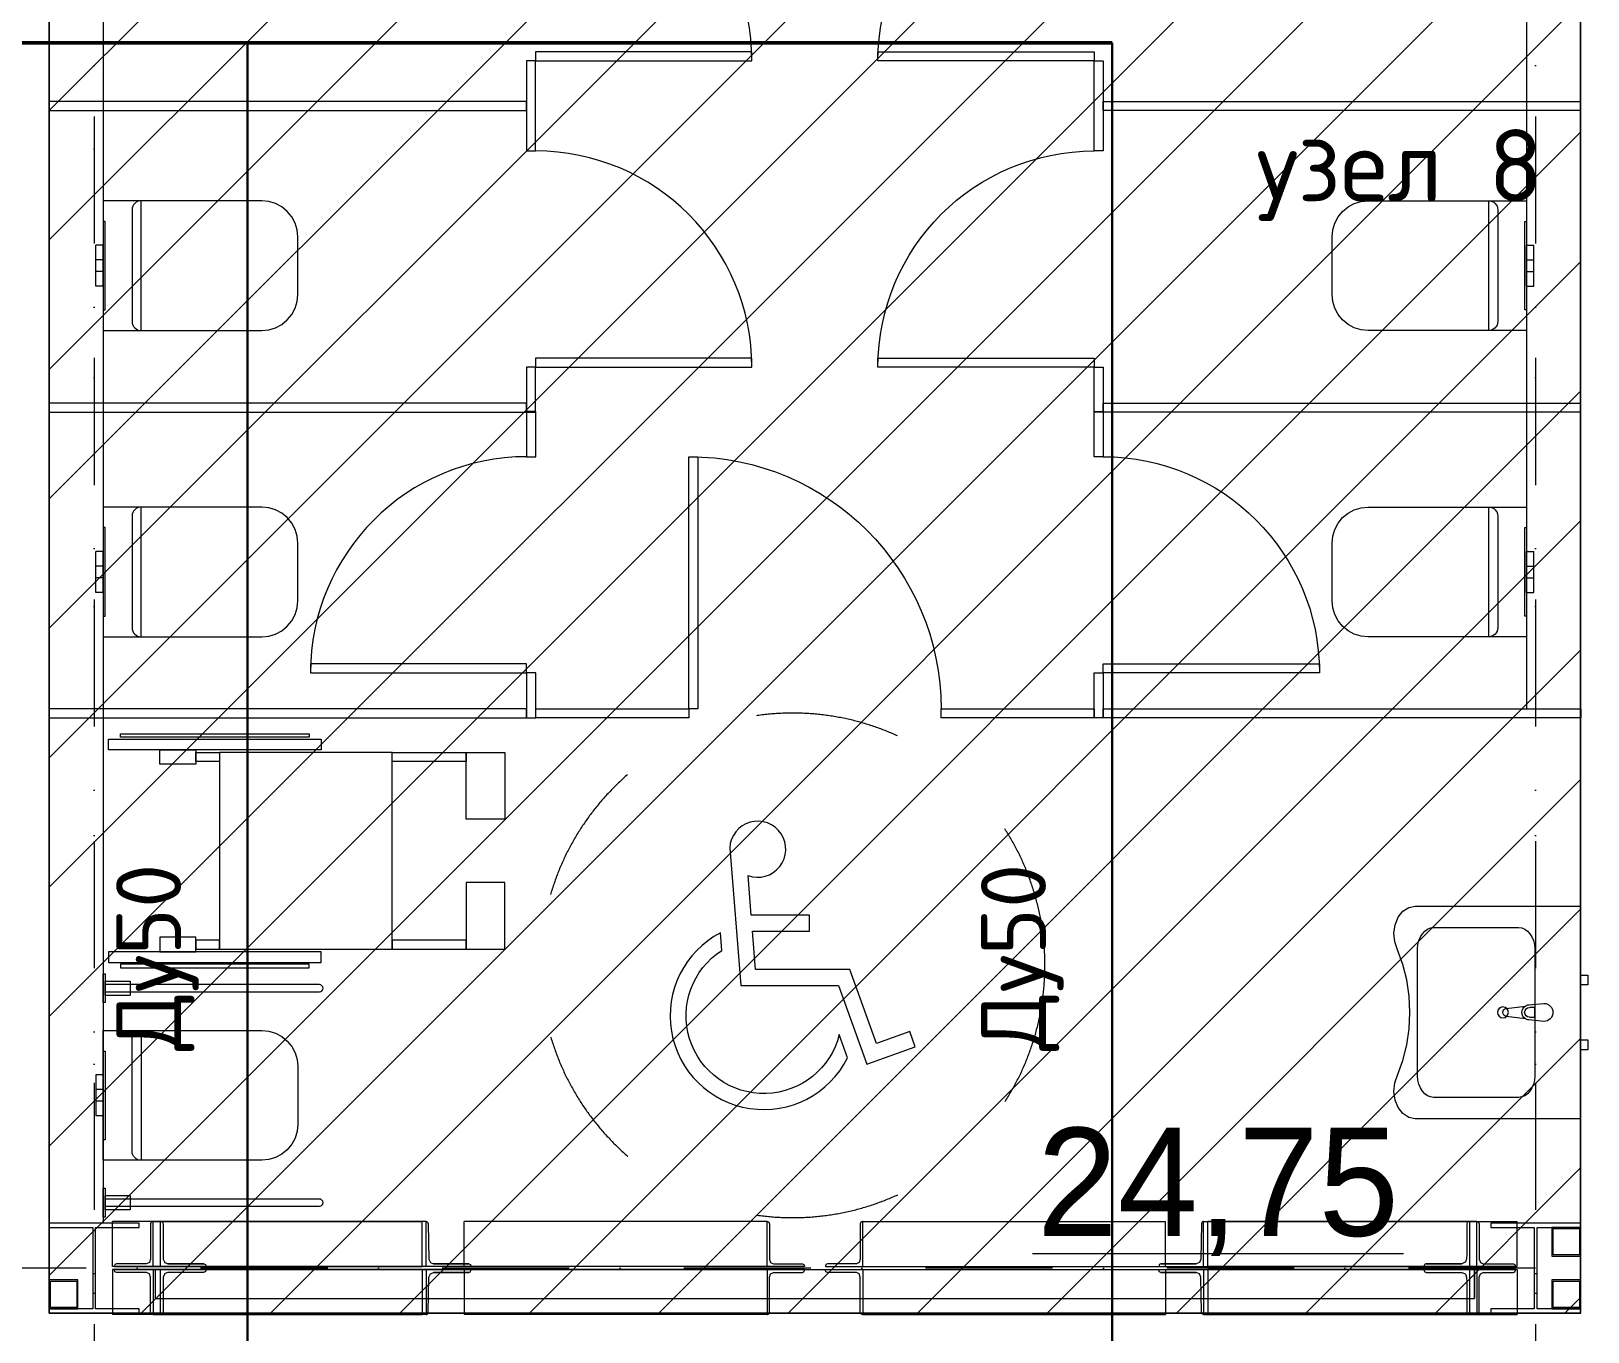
# Model space of a CAD drawing. Header units: millimetres. Extents: x 0 to 2118900, y -20000 to 84100.
# Drawn here: x 501825 to 506145, y 35823 to 39433 of the extents above; entities that cross this region are included whole.
import ezdxf
from ezdxf.enums import TextEntityAlignment as Align

# ---------------------------------------------------------------- set-up
doc = ezdxf.new("R2010")
doc.units = ezdxf.units.MM
for name, pattern in [('Dot & Dashed', [670.277762, 352.777767, -176.388884, 0, -141.111112]), ('strich_line', [800, 400, -400]), ('Крупный пунктир', [634.99999, 0, -634.99999])]:
    doc.linetypes.add(name, pattern=pattern)
for name, color, linetype, lineweight in [('АР_подоснова', 8, 'Continuous', 13), ('ПТ_В21', 1, 'Continuous', 50), ('ПТ_В21_расп', 1, 'Continuous', 30), ('ПТ_текст', 7, 'Continuous', 18), ('ПТ_штриховка', 8, 'Continuous', 9)]:
    doc.layers.add(name, color=color, linetype=linetype, lineweight=lineweight)
doc.styles.add('АР_текст_1', font='arial.ttf')
doc.styles.add('ПТ', font='isocpeur.ttf')

# ---------------------------------------------------------------- blocks, each defined once
blk = doc.blocks.new('Колонна SHS ГК 270')
at = {"color": 0, "linetype": 'Continuous', "lineweight": -2}
for p, q in [((40, 40), (-40, 40)), ((-40, 40), (-40, -40)), ((-36.4, -36.4), (-36.4, 36.4)), ((-36.4, 36.4), (36.4, 36.4)), ((36.4, 36.4), (36.4, -36.4)), ((40, -40), (40, 40)), ((-40, -40), (40, -40)), ((36.4, -36.4), (-36.4, -36.4))]:
    blk.add_line(p, q, dxfattribs=at)
blk = doc.blocks.new('СУ Ж_100_30', base_point=(94607.4, 17471.7))
at = {"color": 0, "linetype": 'Continuous', "lineweight": -2}
blk.add_line((96604.2, 12040), (97633.7, 12040), dxfattribs=at)
for start, end in [(0, 180), (180, 0)]:
    blk.add_arc((95826.6, 16729.7), 505.7, start, end, dxfattribs=at)
at = {"color": 0, "lineweight": -2, "style": 'АР_текст_1'}
for tag, p in [('ROOM_NUMBER', (95826.6, 16727.2)), ('ROOM_AREA', (97118.9, 12239.4))]:
    blk.add_attdef(tag, text='', height=300, dxfattribs=at).set_placement(p, align=Align.MIDDLE_CENTER)
blk = doc.blocks.new('Перекрытие_711', base_point=(98125, 16075))
at = {"color": 0, "linetype": 'Continuous', "lineweight": -2, "flags": 128}
blk.add_lwpolyline([(98125, 16075), (97975, 16075), (97975, 13551.6), (98125, 13551.6)], close=True, dxfattribs=at)
blk = doc.blocks.new('Перекрытие_720', base_point=(94025, 16075))
at = {"color": 0, "linetype": 'Continuous', "lineweight": -2, "flags": 128}
blk.add_lwpolyline([(94025, 16075), (94025, 12125), (93875, 12125), (93875, 16075)], close=True, dxfattribs=at)
blk = doc.blocks.new('Стена_180', base_point=(93825, 28175))
at = {"color": 0, "linetype": 'Continuous', "lineweight": -2, "flags": 128}
blk.add_lwpolyline([(93875, 11875), (93875, 16075)], dxfattribs=at)
blk = doc.blocks.new('Стена_56', base_point=(98125, 11875))
at = {"color": 0, "linetype": 'Continuous', "lineweight": -2, "flags": 128}
blk.add_lwpolyline([(98125, 11875), (93875, 11875)], dxfattribs=at)
blk = doc.blocks.new('Колонна Универсальная 27')
at = {"color": 0, "linetype": 'Continuous', "lineweight": -2}
for p, q in [((125, 125), (-125, 125)), ((-125, 125), (-125, 113)), ((-125, 113), (-4, 113)), ((-4, 113), (-4, -113)), ((4, -113), (4, 113)), ((4, 113), (125, 113)), ((125, 113), (125, 125)), ((-4, -113), (-125, -113)), ((-125, -113), (-125, -125)), ((-125, -125), (125, -125)), ((125, -113), (4, -113)), ((125, -125), (125, -113))]:
    blk.add_line(p, q, dxfattribs=at)
blk = doc.blocks.new('Знак Инвалид 27')
at = {"color": 0, "linetype": 'strich_line', "lineweight": -2, "flags": 128}
blk.add_lwpolyline([(1400, 700, 1), (0, 700, 1)], format="xyb", close=True, dxfattribs=at)
at = {"color": 0, "linetype": 'Continuous', "lineweight": -2, "flags": 128}
for points in [[(525.3, 1025.7), (555.9, 644.4), (827.6, 644.4), (905.7, 426.2), (1040, 474.3), (1025, 516.1), (932.6, 483), (858.9, 688.9), (596.9, 688.9), (588.5, 794.5), (746.3, 794.5), (746.3, 838.9), (584.9, 838.9), (576.1, 949.4, 3.065684)], [(852.4, 443.3), (829.3, 508, -1.473184), (503.5, 741.5), (499.6, 790.5, 1.373115)]]:
    blk.add_lwpolyline(points, format="xyb", close=True, dxfattribs=at)
blk = doc.blocks.new('Умывальник 27')
at = {"color": 0, "linetype": 'Continuous', "lineweight": -2}
for p, q in [((-188.4, -128.5), (-199.4, -131.2)), ((-177, -127.5), (-188.4, -128.5)), ((177, -127.5), (-177, -127.5)), ((-13.6, -141.8), (-13.6, -126.9)), ((-13.6, -126.9), (13.6, -126.9)), ((13.6, -126.9), (13.6, -141.8)), ((188.4, -128.5), (177, -127.5)), ((199.4, -131.2), (188.4, -128.5)), ((-234.7, -163.5), (-236, -172.1)), ((-236, -172.1), (-236, -408)), ((-231.2, -155.2), (-234.7, -163.5)), ((-225.7, -147.6), (-231.2, -155.2)), ((-218.3, -140.8), (-225.7, -147.6)), ((-209.5, -135.3), (-218.3, -140.8)), ((-199.4, -131.2), (-209.5, -135.3)), ((209.5, -135.3), (199.4, -131.2)), ((218.3, -140.8), (209.5, -135.3)), ((225.7, -147.6), (218.3, -140.8)), ((231.2, -155.2), (225.7, -147.6)), ((234.7, -163.5), (231.2, -155.2)), ((236, -172.1), (234.7, -163.5)), ((236, -408), (236, -172.1)), ((-236, -408), (-234.7, -416.6)), ((-234.7, -416.6), (-231.2, -424.9)), ((-231.2, -424.9), (-225.7, -432.6)), ((225.7, -432.6), (231.2, -424.9)), ((231.2, -424.9), (234.7, -416.6)), ((234.7, -416.6), (236, -408)), ((-225.7, -432.6), (-218.3, -439.3)), ((-218.3, -439.3), (-209.5, -444.8)), ((-209.5, -444.8), (-199.4, -449)), ((-199.4, -449), (-188.4, -451.6)), ((-188.4, -451.6), (-177, -452.6)), ((-177, -452.6), (177, -452.6)), ((177, -452.6), (188.4, -451.6)), ((188.4, -451.6), (199.4, -449)), ((199.4, -449), (209.5, -444.8)), ((209.5, -444.8), (218.3, -439.3)), ((218.3, -439.3), (225.7, -432.6))]:
    blk.add_line(p, q, dxfattribs=at)
at = {"color": 0, "linetype": 'Continuous', "lineweight": -2, "flags": 128}
for points in [[(174, -508.7), (195.8, -516.1), (219.6, -518.2), (243.1, -514.8), (264.1, -506.1), (280.7, -493.1), (291.3, -476.9), (295, -459), (295, 0), (-295, 0), (-295, -459), (-291.3, -476.9), (-280.7, -493.1), (-264.1, -506.1), (-243.1, -514.8), (-219.6, -518.2), (-195.8, -516.1), (-174, -508.7), (-133.1, -493.6), (-90, -482.7), (-45.4, -476.1), (0, -473.9), (45.4, -476.1), (90, -482.7), (133.1, -493.6)], [(-103.5, 0), (-76.5, 0), (-76.5, 20), (-103.5, 20)], [(76.5, 0), (103.5, 0), (103.5, 20), (76.5, 20)]]:
    blk.add_lwpolyline(points, close=True, dxfattribs=at)
blk.add_lwpolyline([(-25, -102), (-21, -144, 0.12102), (-17.7, -153.5), (-11.1, -206.4, 0.882566), (11.1, -206.4), (17.7, -153.5, 0.12102), (21, -144), (25, -102, 1)], format="xyb", close=True, dxfattribs=at)
at = {"color": 0, "linetype": 'Continuous', "lineweight": -2}
blk.add_circle((0, -215.6), 15, dxfattribs=at)
for centre, radius, start, end in [((0, -142.1), 21.1, 212.771, 327.229), ((0, -141.8), 13.6, 180, 0)]:
    blk.add_arc(centre, radius, start, end, dxfattribs=at)
blk = doc.blocks.new('Кабинка Сантехническая 27')
at = {"color": 0, "linetype": 'Continuous', "lineweight": -2}
for p, q in [((850, 25), (725, 25)), ((725, 25), (725, 0)), ((725, 0), (850, 0)), ((975, 25), (850, 25)), ((850, 0), (975, 0)), ((975, 0), (975, 25))]:
    blk.add_line(p, q, dxfattribs=at)
at = {"color": 0, "linetype": 'Continuous', "lineweight": -2, "flags": 128}
for points in [[(25, 1350), (0, 1350), (0, 25), (25, 25)], [(862.5, 1350), (837.5, 1350), (837.5, 25), (862.5, 25)], [(125, 0), (125, 25), (0, 25), (0, 0)], [(125, 0), (125, -600), (150, -600), (150, 0)], [(975, 0), (975, -600), (1000, -600), (1000, 0)], [(1700, 0), (1700, 25), (1575, 25), (1575, 0)]]:
    blk.add_lwpolyline(points, close=True, dxfattribs=at)
at = {"color": 0, "linetype": 'Continuous', "lineweight": -2}
for centre in [(125, 0), (975, 0)]:
    blk.add_arc(centre, 600, 270, 0, dxfattribs=at)
blk = doc.blocks.new('Кабинка Сантехническая 27_2')
at = {"color": 0, "linetype": 'Continuous', "lineweight": -2, "flags": 128}
for points in [[(425, 0), (425, 25), (0, 25), (0, 0)], [(425, 0), (425, -700), (450, -700), (450, 0)], [(1549.9, 0), (1549.9, 25), (1125, 25), (1125, 0)]]:
    blk.add_lwpolyline(points, close=True, dxfattribs=at)
at = {"color": 0, "linetype": 'Continuous', "lineweight": -2}
blk.add_arc((425, 0), 700, 270, 0, dxfattribs=at)
blk = doc.blocks.new('Кабинка Сантехническая 27_3')
at = {"color": 0, "linetype": 'Continuous', "lineweight": -2, "flags": 128}
for points in [[(25, 1350.1), (0, 1350.1), (0, 25), (25, 25)], [(150, 25), (150, 625), (125, 625), (125, 25)], [(125, 0), (125, 25), (0, 25), (0, 0)], [(850, 0), (850, 25), (725, 25), (725, 0)]]:
    blk.add_lwpolyline(points, close=True, dxfattribs=at)
at = {"color": 0, "linetype": 'Continuous', "lineweight": -2}
blk.add_arc((125, 25), 600, 0, 90, dxfattribs=at)
blk = doc.blocks.new('Двутавp К 26020-83 27_4')
at = {"color": 0, "linetype": 'Крупный пунктир', "lineweight": -2}
blk.add_line((0, 0), (39750, 0), dxfattribs=at)
blk = doc.blocks.new('Морф_365')
at = {"color": 0, "linetype": 'Continuous', "lineweight": -2, "flags": 128}
for points in [[(96127.6, 12127.1), (96126, 12122.5), (96126, 12025), (96122.8, 12015.8)], [(96132.6, 12129), (96131.4, 12129), (96127.6, 12127.1)], [(96132.6, 12004), (96132.6, 12129)], [(96132.6, 12129), (96973.2, 12129)], [(96973.2, 12004), (96973.2, 12129)], [(96030.7, 12010.1), (96029.1, 12005.5), (96029.1, 12004)], [(96122.8, 12015.8), (96115.2, 12012), (96034.5, 12012), (96030.7, 12010.1)], [(96029.1, 12004), (96132.6, 12004)], [(96132.6, 12004), (96973.2, 12004)]]:
    blk.add_lwpolyline(points, dxfattribs=at)
blk = doc.blocks.new('Морф_366')
at = {"color": 0, "linetype": 'Continuous', "lineweight": -2, "flags": 128}
for points in [[(97090.2, 12004), (97090.2, 12129)], [(97836.7, 12129), (97090.2, 12129)], [(97836.7, 12129), (97838, 12129), (97841.9, 12127.1)], [(97836.7, 12004), (97836.7, 12129)], [(97841.9, 12127.1), (97843.6, 12122.5), (97843.6, 12025), (97846.8, 12015.8)], [(97846.8, 12015.8), (97854.7, 12012), (97938.3, 12012), (97942.2, 12010.1)], [(97942.2, 12010.1), (97943.9, 12005.5), (97943.9, 12004)], [(97836.7, 12004), (97090.2, 12004)], [(97943.9, 12004), (97836.7, 12004)]]:
    blk.add_lwpolyline(points, dxfattribs=at)
blk = doc.blocks.new('Морф_367')
at = {"color": 0, "linetype": 'Continuous', "lineweight": -2}
for p, q in [((97816.6, 12129), (97816.6, 12004)), ((97816.6, 12004), (97689.8, 12004))]:
    blk.add_line(p, q, dxfattribs=at)
at = {"color": 0, "linetype": 'Continuous', "lineweight": -2, "flags": 128}
for points in [[(97074.9, 12127.1), (97072.9, 12122.5), (97071.1, 12024.9), (97067.2, 12015.8)], [(97078.8, 12129), (97077.8, 12128.9), (97074.9, 12127.1)], [(97078.8, 12004), (97078.8, 12129)], [(97078.8, 12129), (97816.6, 12129)], [(97810.7, 12127.1), (97810.4, 12126.4), (97808.8, 12122.5), (97808.8, 12039.8), (97808.5, 12025), (97805.2, 12017.2), (97804.6, 12015.8)], [(97816.6, 12129), (97815.3, 12129), (97815.1, 12129), (97814.6, 12128.7), (97810.7, 12127.1)], [(97816.6, 12129), (97948.8, 12129)], [(97948.8, 12004), (97948.8, 12129)], [(96955.6, 12010.1), (96955.2, 12005.4), (96955.6, 12004)], [(97067.2, 12015.8), (97058, 12011.9), (96960.2, 12012), (96955.6, 12010.1)], [(96960.2, 12012), (97058.2, 12012)], [(97691.4, 12010.1), (97691.4, 12009.4), (97689.7, 12005.5)], [(97804.6, 12015.8), (97803.1, 12015.2), (97795.2, 12012), (97711.7, 12012), (97696.1, 12012), (97695.4, 12011.7), (97691.4, 12010.1)], [(97696.1, 12012), (97795.3, 12012)], [(96955.6, 12004), (97078.8, 12004)], [(97078.8, 12004), (97816.6, 12004)], [(97689.7, 12005.5), (97689.8, 12005.3), (97689.8, 12004)], [(97816.6, 12004), (97948.8, 12004)]]:
    blk.add_lwpolyline(points, dxfattribs=at)
blk = doc.blocks.new('Морф_368')
at = {"color": 0, "linetype": 'Continuous', "lineweight": -2, "flags": 128}
for points in [[(96029.1, 11996), (96132.6, 11996)], [(96030.7, 11989.9), (96029.1, 11994.5), (96029.1, 11996)], [(96122.8, 11984.2), (96115.2, 11988), (96034.5, 11988), (96030.7, 11989.9)], [(96127.6, 11872.9), (96126, 11877.5), (96126, 11975), (96122.8, 11984.2)], [(96132.6, 11996), (96973.2, 11996)], [(96132.6, 11996), (96132.6, 11871)], [(96973.2, 11996), (96973.2, 11871)], [(96132.6, 11871), (96131.4, 11871), (96127.6, 11872.9)], [(96132.6, 11871), (96973.2, 11871)]]:
    blk.add_lwpolyline(points, dxfattribs=at)
blk = doc.blocks.new('Морф_369')
at = {"color": 0, "linetype": 'Continuous', "lineweight": -2, "flags": 128}
for points in [[(97836.7, 11996), (97090.2, 11996)], [(97090.2, 11996), (97090.2, 11871)], [(97943.9, 11996), (97836.7, 11996)], [(97836.7, 11996), (97836.7, 11871)], [(97841.9, 11872.9), (97843.6, 11877.5), (97843.6, 11975), (97846.8, 11984.2)], [(97846.8, 11984.2), (97854.7, 11988), (97938.3, 11988), (97942.2, 11989.9)], [(97942.2, 11989.9), (97943.9, 11994.5), (97943.9, 11996)], [(97836.7, 11871), (97090.2, 11871)], [(97836.7, 11871), (97838, 11871), (97841.9, 11872.9)]]:
    blk.add_lwpolyline(points, dxfattribs=at)
blk = doc.blocks.new('Морф_370')
at = {"color": 0, "linetype": 'Continuous', "lineweight": -2}
for q in [(97689.8, 11996), (97816.6, 11871)]:
    blk.add_line((97816.6, 11996), q, dxfattribs=at)
at = {"color": 0, "linetype": 'Continuous', "lineweight": -2, "flags": 128}
for points in [[(96955.6, 11989.9), (96955.2, 11994.6), (96955.6, 11996)], [(96955.6, 11996), (97078.8, 11996)], [(97067.2, 11984.2), (97058, 11988.1), (96960.2, 11988), (96955.6, 11989.9)], [(96960.2, 11988), (97058.2, 11988)], [(97074.9, 11872.9), (97072.9, 11877.5), (97071.1, 11975.1), (97067.2, 11984.2)], [(97078.8, 11996), (97816.6, 11996)], [(97078.8, 11996), (97078.8, 11871)], [(97689.8, 11996), (97689.8, 11994.7), (97689.7, 11994.5)], [(97689.7, 11994.5), (97691.4, 11990.6), (97691.4, 11989.9)], [(97691.4, 11989.9), (97695.4, 11988.3), (97696.1, 11988), (97711.7, 11988), (97795.2, 11988), (97803.1, 11984.8), (97804.6, 11984.2)], [(97696.1, 11988), (97795.3, 11988)], [(97804.6, 11984.2), (97805.2, 11982.8), (97808.5, 11975), (97808.8, 11960.2), (97808.8, 11877.5), (97810.4, 11873.6), (97810.7, 11872.9)], [(97816.6, 11996), (97948.8, 11996)], [(97948.8, 11996), (97948.8, 11871)], [(97078.8, 11871), (97077.8, 11871.1), (97074.9, 11872.9)], [(97078.8, 11871), (97816.6, 11871)], [(97810.7, 11872.9), (97814.6, 11871.3), (97815.1, 11871), (97815.3, 11871), (97816.6, 11871)], [(97816.6, 11871), (97948.8, 11871)]]:
    blk.add_lwpolyline(points, dxfattribs=at)
blk = doc.blocks.new('Морф_371')
at = {"color": 0, "linetype": 'Continuous', "lineweight": -2, "flags": 128}
for points in [[(95026.8, 12004), (95026.8, 12129)], [(95867.4, 12129), (95026.8, 12129)], [(95867.4, 12004), (95867.4, 12129)], [(95867.4, 12129), (95868.6, 12129), (95872.4, 12127.1)], [(95872.4, 12127.1), (95874, 12122.5), (95874, 12025), (95877.2, 12015.8)], [(95877.2, 12015.8), (95884.8, 12012), (95965.5, 12012), (95969.3, 12010.1)], [(95969.3, 12010.1), (95970.9, 12005.5), (95970.9, 12004)], [(95867.4, 12004), (95026.8, 12004)], [(95970.9, 12004), (95867.4, 12004)]]:
    blk.add_lwpolyline(points, dxfattribs=at)
blk = doc.blocks.new('Морф_372')
at = {"color": 0, "linetype": 'Continuous', "lineweight": -2, "flags": 128}
for points in [[(94158.1, 12127.1), (94156.4, 12122.5), (94156.4, 12025), (94153.2, 12015.8)], [(94163.3, 12129), (94162, 12129), (94158.1, 12127.1)], [(94163.3, 12004), (94163.3, 12129)], [(94163.3, 12129), (94909.8, 12129)], [(94909.8, 12004), (94909.8, 12129)], [(94057.7, 12010.1), (94056.1, 12005.5), (94056.1, 12004)], [(94153.2, 12015.8), (94145.3, 12012), (94061.7, 12012), (94057.7, 12010.1)], [(94056.1, 12004), (94163.3, 12004)], [(94163.3, 12004), (94909.8, 12004)]]:
    blk.add_lwpolyline(points, dxfattribs=at)
blk = doc.blocks.new('Морф_373')
at = {"color": 0, "linetype": 'Continuous', "lineweight": -2}
for p in [(94183.4, 12129), (94310.2, 12004)]:
    blk.add_line(p, (94183.4, 12004), dxfattribs=at)
at = {"color": 0, "linetype": 'Continuous', "lineweight": -2, "flags": 128}
for points in [[(94051.2, 12004), (94051.2, 12129)], [(94183.4, 12129), (94051.2, 12129)], [(94189.3, 12127.1), (94185.4, 12128.7), (94184.9, 12129), (94184.7, 12129), (94183.4, 12129)], [(94921.2, 12129), (94183.4, 12129)], [(94189.3, 12127.1), (94189.6, 12126.4), (94191.2, 12122.5), (94191.2, 12039.9), (94191.5, 12025), (94194.8, 12017.2), (94195.4, 12015.8)], [(94921.2, 12004), (94921.2, 12129)], [(94921.2, 12129), (94922.2, 12128.9), (94925.1, 12127.1)], [(94925.1, 12127.1), (94927.1, 12122.5), (94928.9, 12024.9), (94932.8, 12015.8)], [(94195.4, 12015.8), (94196.9, 12015.2), (94204.8, 12012), (94288.3, 12012), (94303.9, 12012), (94304.6, 12011.7), (94308.6, 12010.1)], [(94303.9, 12012), (94204.7, 12012)], [(94308.6, 12010.1), (94308.6, 12009.4), (94310.3, 12005.5)], [(94932.8, 12015.8), (94942, 12011.9), (95039.8, 12012), (95044.4, 12010.1)], [(95039.8, 12012), (94941.8, 12012)], [(95044.4, 12010.1), (95044.8, 12005.4), (95044.4, 12004)], [(94183.4, 12004), (94051.2, 12004)], [(94921.2, 12004), (94183.4, 12004)], [(94310.3, 12005.5), (94310.2, 12005.3), (94310.2, 12004)], [(95044.4, 12004), (94921.2, 12004)]]:
    blk.add_lwpolyline(points, dxfattribs=at)
blk = doc.blocks.new('Морф_374')
at = {"color": 0, "linetype": 'Continuous', "lineweight": -2, "flags": 128}
for points in [[(95867.4, 11996), (95026.8, 11996)], [(95026.8, 11996), (95026.8, 11871)], [(95867.4, 11996), (95867.4, 11871)], [(95970.9, 11996), (95867.4, 11996)], [(95872.4, 11872.9), (95874, 11877.5), (95874, 11975), (95877.2, 11984.2)], [(95877.2, 11984.2), (95884.8, 11988), (95965.5, 11988), (95969.3, 11989.9)], [(95969.3, 11989.9), (95970.9, 11994.5), (95970.9, 11996)], [(95867.4, 11871), (95026.8, 11871)], [(95867.4, 11871), (95868.6, 11871), (95872.4, 11872.9)]]:
    blk.add_lwpolyline(points, dxfattribs=at)
blk = doc.blocks.new('Морф_375')
at = {"color": 0, "linetype": 'Continuous', "lineweight": -2, "flags": 128}
for points in [[(94057.7, 11989.9), (94056.1, 11994.5), (94056.1, 11996)], [(94056.1, 11996), (94163.3, 11996)], [(94153.2, 11984.2), (94145.3, 11988), (94061.7, 11988), (94057.7, 11989.9)], [(94158.1, 11872.9), (94156.4, 11877.5), (94156.4, 11975), (94153.2, 11984.2)], [(94163.3, 11996), (94909.8, 11996)], [(94163.3, 11996), (94163.3, 11871)], [(94909.8, 11996), (94909.8, 11871)], [(94163.3, 11871), (94162, 11871), (94158.1, 11872.9)], [(94163.3, 11871), (94909.8, 11871)]]:
    blk.add_lwpolyline(points, dxfattribs=at)
blk = doc.blocks.new('Морф_376')
at = {"color": 0, "linetype": 'Continuous', "lineweight": -2}
for p, q in [((94183.4, 11996), (94183.4, 11871)), ((94310.2, 11996), (94183.4, 11996))]:
    blk.add_line(p, q, dxfattribs=at)
at = {"color": 0, "linetype": 'Continuous', "lineweight": -2, "flags": 128}
for points in [[(94183.4, 11996), (94051.2, 11996)], [(94051.2, 11996), (94051.2, 11871)], [(94921.2, 11996), (94183.4, 11996)], [(94195.4, 11984.2), (94194.8, 11982.8), (94191.5, 11975), (94191.2, 11960.2), (94191.2, 11877.5), (94189.6, 11873.6), (94189.3, 11872.9)], [(94308.6, 11989.9), (94304.6, 11988.3), (94303.9, 11988), (94288.3, 11988), (94204.8, 11988), (94196.9, 11984.8), (94195.4, 11984.2)], [(94303.9, 11988), (94204.7, 11988)], [(94310.3, 11994.5), (94308.6, 11990.6), (94308.6, 11989.9)], [(94310.2, 11996), (94310.2, 11994.7), (94310.3, 11994.5)], [(94921.2, 11996), (94921.2, 11871)], [(95044.4, 11996), (94921.2, 11996)], [(94925.1, 11872.9), (94927.1, 11877.5), (94928.9, 11975.1), (94932.8, 11984.2)], [(94932.8, 11984.2), (94942, 11988.1), (95039.8, 11988), (95044.4, 11989.9)], [(95039.8, 11988), (94941.8, 11988)], [(95044.4, 11989.9), (95044.8, 11994.6), (95044.4, 11996)], [(94183.4, 11871), (94051.2, 11871)], [(94189.3, 11872.9), (94185.4, 11871.3), (94184.9, 11871), (94184.7, 11871), (94183.4, 11871)], [(94921.2, 11871), (94183.4, 11871)], [(94921.2, 11871), (94922.2, 11871.1), (94925.1, 11872.9)]]:
    blk.add_lwpolyline(points, dxfattribs=at)
blk = doc.blocks.new('Морф_377')
at = {"color": 0, "linetype": 'Continuous', "lineweight": -2, "flags": 128}
for points in [[(94170.3, 11916), (94170.3, 11996)], [(94170.3, 11996), (97830.2, 11996)], [(97830.2, 11996), (97830.3, 11979.1), (97830.2, 11916)], [(97830.2, 11916), (97830.2, 11996)], [(97830.2, 11996), (97830.3, 11995.6)], [(97830.2, 11991.5), (97830.3, 11995.6)], [(94170.3, 11916), (97830.2, 11916)], [(97830.2, 11918), (97830.2, 11916.1)], [(97830.2, 11916.1), (97830.2, 11916)]]:
    blk.add_lwpolyline(points, dxfattribs=at)
blk = doc.blocks.new('Унитаз для Инвалидов 27')
at = {"color": 0, "linetype": 'Continuous', "lineweight": -2}
for p, q in [((-57, 20), (-40.3, 20)), ((-57, 0), (-57, 20)), ((-40.3, 20), (-16, 20)), ((-16, 20), (-11.3, 20)), ((-16, 0), (-16, 20)), ((-11.3, 20), (0, 20)), ((0, 20), (11.3, 20)), ((0, 0), (11.3, 0)), ((11.3, 20), (16, 20)), ((11.3, 0), (16, 0)), ((16, 0), (16, 20)), ((16, 20), (40.3, 20)), ((16, 0), (40.3, 0)), ((40.3, 20), (57, 20)), ((40.3, 0), (57, 0)), ((57, 0), (57, 20)), ((-57, 0), (-40.3, 0)), ((-40.3, 0), (-16, 0)), ((-16, 0), (-11.3, 0)), ((-11.3, 0), (0, 0)), ((0, -80), (-155, -80)), ((155, -80), (0, -80)), ((-180, -105), (180, -105))]:
    blk.add_line(p, q, dxfattribs=at)
at = {"color": 0, "linetype": 'Continuous', "lineweight": -2, "flags": 128}
for points in [[(-337.5, -5), (-257.5, -5), (-257.5, 0), (-337.5, 0)], [(80, -540), (99.5, -538.1), (118.3, -532.4), (135.6, -523.1), (150.7, -510.7), (163.1, -495.6), (172.4, -478.3), (178.1, -459.5), (180, -440), (180, 0), (-180, 0), (-180, -440), (-178.1, -459.5), (-172.4, -478.3), (-163.1, -495.6), (-150.7, -510.7), (-135.6, -523.1), (-118.3, -532.4), (-99.5, -538.1), (-80, -540)], [(123, 0), (-123, 0), (-123, -5), (123, -5)], [(257.5, -5), (337.5, -5), (337.5, 0), (257.5, 0)], [(-317.5, -5), (-317.5, -75), (-277.5, -75), (-277.5, -5)], [(277.5, -5), (277.5, -75), (317.5, -75), (317.5, -5)]]:
    blk.add_lwpolyline(points, close=True, dxfattribs=at)
for points in [[(-307.5, -5), (-287.5, -5), (-287.5, -600, -1), (-307.5, -600)], [(287.5, -5), (307.5, -5), (307.5, -600, -1), (287.5, -600)]]:
    blk.add_lwpolyline(points, format="xyb", close=True, dxfattribs=at)
at = {"color": 0, "linetype": 'Continuous', "lineweight": -2}
for centre, start, end in [((-155, -105), 90, 180), ((155, -105), 0, 90)]:
    blk.add_arc(centre, 25, start, end, dxfattribs=at)
blk = doc.blocks.new('Унитаз 27')
at = {"color": 0, "linetype": 'Continuous', "lineweight": -2}
for p, q in [((-57, 20), (-40.3, 20)), ((-57, 0), (-57, 20)), ((-40.3, 20), (-16, 20)), ((-16, 20), (-11.3, 20)), ((-16, 0), (-16, 20)), ((-11.3, 20), (0, 20)), ((0, 20), (11.3, 20)), ((0, 0), (11.3, 0)), ((11.3, 20), (16, 20)), ((11.3, 0), (16, 0)), ((16, 0), (16, 20)), ((16, 20), (40.3, 20)), ((16, 0), (40.3, 0)), ((40.3, 20), (57, 20)), ((40.3, 0), (57, 0)), ((57, 0), (57, 20)), ((-57, 0), (-40.3, 0)), ((-40.3, 0), (-16, 0)), ((-16, 0), (-11.3, 0)), ((-11.3, 0), (0, 0)), ((0, -80), (-155, -80)), ((155, -80), (0, -80)), ((-180, -105), (180, -105))]:
    blk.add_line(p, q, dxfattribs=at)
at = {"color": 0, "linetype": 'Continuous', "lineweight": -2, "flags": 128}
for points in [[(80, -540), (99.5, -538.1), (118.3, -532.4), (135.6, -523.1), (150.7, -510.7), (163.1, -495.6), (172.4, -478.3), (178.1, -459.5), (180, -440), (180, 0), (-180, 0), (-180, -440), (-178.1, -459.5), (-172.4, -478.3), (-163.1, -495.6), (-150.7, -510.7), (-135.6, -523.1), (-118.3, -532.4), (-99.5, -538.1), (-80, -540)], [(123, 0), (-123, 0), (-123, -5), (123, -5)]]:
    blk.add_lwpolyline(points, close=True, dxfattribs=at)
at = {"color": 0, "linetype": 'Continuous', "lineweight": -2}
for centre, start, end in [((-155, -105), 90, 180), ((155, -105), 0, 90)]:
    blk.add_arc(centre, 25, start, end, dxfattribs=at)
blk = doc.blocks.new('Кресло-Коляска 27')
at = {"color": 0, "linetype": 'Continuous', "lineweight": -2, "flags": 128}
for points in [[(15, 805), (15, 510), (45, 510), (45, 1100), (15, 1100)], [(635, 805), (635, 510), (605, 510), (605, 1100), (635, 1100)], [(0, 805), (0, 543.1), (10, 543.1), (10, 1066.9), (0, 1066.9)], [(650, 805), (650, 543.1), (640, 543.1), (640, 1066.9), (650, 1066.9)], [(45, 857.5), (85, 857.5), (85, 957.5), (45, 957.5)], [(605, 857.5), (565, 857.5), (565, 957.5), (605, 957.5)], [(52.5, 792.5), (77.5, 792.5), (77.5, 857.5), (52.5, 857.5)], [(597.5, 792.5), (572.5, 792.5), (572.5, 857.5), (597.5, 857.5)], [(52.5, 792.5), (52.5, 312.5), (597.5, 312.5), (597.5, 792.5)], [(52.5, 107.9), (77.5, 107.9), (77.5, 312.5), (52.5, 312.5)], [(597.5, 107.9), (572.5, 107.9), (572.5, 312.5), (597.5, 312.5)], [(52.5, 0), (237.5, 0), (237.5, 107.9), (52.5, 107.9)], [(597.5, 0), (412.5, 0), (412.5, 107.9), (597.5, 107.9)]]:
    blk.add_lwpolyline(points, close=True, dxfattribs=at)
blk = doc.blocks.new('Стена_414', base_point=(98125, 40125))
at = {"color": 0, "linetype": 'Continuous', "lineweight": -2, "flags": 128}
blk.add_lwpolyline([(98125, 16075), (98125, 11875)], dxfattribs=at)
blk = doc.blocks.new('Стандартный Маркер Сетки_40')
at = {"color": 0, "linetype": 'Dot & Dashed', "lineweight": -2}
blk.add_line((0, 0), (55187, 0), dxfattribs=at)
at = {"color": 0, "lineweight": -2, "style": 'АР_текст_1'}
blk.add_attdef('AC_MarkerText_1', text='', height=300, rotation=90, dxfattribs=at).set_placement((55368.5, -68.6), align=Align.TOP_CENTER)
blk = doc.blocks.new('AR_F1')
at = {"layer": 'АР_подоснова', "linetype": 'Dot & Dashed'}
blk.add_line((98000, 12000), (-4800, 12000), dxfattribs=at)
at = {"layer": 'АР_подоснова', "linetype": 'Continuous', "flags": 128}
blk.add_lwpolyline([(93875, 16175), (95495, 16175), (95495, 16075), (93875, 16075), (93875, 11875), (98125, 11875), (98125, 16075), (96505, 16075), (96505, 16175), (98125, 16175), (98125, 17775), (93875, 17775)], close=True, dxfattribs=at)
at = {"layer": 'АР_подоснова'}
for name, p in [('Стена_414', (98125, 40125)), ('Стена_180', (93825, 28175)), ('Стена_56', (98125, 11875))]:
    blk.add_blockref(name, p, dxfattribs=at)
at = {"layer": 'АР_подоснова', "linetype": 'Continuous', "zscale": 1000}
for name, p, rotation in [('Стандартный Маркер Сетки_40', (94000, 40000), 270), ('Стандартный Маркер Сетки_40', (98000, 40000), 270), ('Двутавp К 26020-83 27_4', (94000, 39875), 270), ('Двутавp К 26020-83 27_4', (98000, 39875), 270), ('Кабинка Сантехническая 27', (95225, 14375), 90), ('Унитаз 27', (94025, 14781.7), 90), ('Кабинка Сантехническая 27_3', (95225.1, 13526.6), 90), ('Унитаз 27', (94025, 13931.7), 90), ('Кресло-Коляска 27', (95139.8, 12832.9), 90), ('Колонна Универсальная 27', (94000, 12000), 180), ('Колонна Универсальная 27', (98000.4, 12000), 180), ('Колонна SHS ГК 270', (98085, 12073), 180), ('Колонна SHS ГК 270', (93915, 11927), 180), ('Колонна SHS ГК 270', (98085, 11927), 180)]:
    blk.add_blockref(name, p, dxfattribs=dict(at, rotation=rotation))
at = {"layer": 'АР_подоснова', "linetype": 'Continuous'}
ref = blk.add_blockref('СУ Ж_100_30', (94607.4, 17471.7), dxfattribs=at)
ref.add_attrib('ROOM_NUMBER', '100', dxfattribs={"layer": '0', "color": 0, "lineweight": 9, "height": 300}).set_placement((95826.6, 16727.2), align=Align.MIDDLE_CENTER)
ref.add_attrib('ROOM_AREA', '24,75', dxfattribs={"layer": '0', "color": 0, "lineweight": 9, "height": 300}).set_placement((97118.9, 12239.4), align=Align.MIDDLE_CENTER)
for name, p in [('Перекрытие_720', (94025, 16075)), ('Перекрытие_711', (98125, 16075)), ('Морф_373', (0, 0)), ('Морф_372', (0, 0)), ('Морф_371', (0, 0)), ('Морф_365', (0, 0)), ('Морф_367', (0, 0)), ('Морф_366', (0, 0)), ('Морф_376', (0, 0)), ('Морф_375', (0, 0)), ('Морф_377', (0, 0)), ('Морф_374', (0, 0)), ('Морф_368', (0, 0)), ('Морф_370', (0, 0)), ('Морф_369', (0, 0))]:
    blk.add_blockref(name, p, dxfattribs=at)
at = {"layer": 'АР_подоснова', "linetype": 'Continuous', "xscale": -1, "zscale": 1000}
for name, p, rotation in [('Кабинка Сантехническая 27', (96775, 14375), 270), ('Унитаз 27', (97975, 14781.7), 270), ('Кабинка Сантехническая 27_3', (96775, 13526.6), 270), ('Кабинка Сантехническая 27_2', (95225.1, 13551.6), 180), ('Унитаз 27', (97975, 13931.7), 270), ('Умывальник 27', (98125, 12709.5), 270), ('Унитаз для Инвалидов 27', (94025, 12479.1), 90)]:
    blk.add_blockref(name, p, dxfattribs=dict(at, rotation=rotation))
at = {"layer": 'АР_подоснова', "linetype": 'Continuous', "zscale": 1000}
blk.add_blockref('Знак Инвалид 27', (95238.3, 12140), dxfattribs=at)

msp = doc.modelspace()

# ---------------------------------------------------------------- hatches: boundary and pattern name
at = {"layer": 'ПТ_штриховка'}
h = msp.add_hatch(dxfattribs=at)
h.set_pattern_fill('ANSI31', color=8, scale=80)
h.paths.add_polyline_path([(501875, 35875), (506125, 35875), (506125, 41775), (501875, 41775)])

# ---------------------------------------------------------------- linework, layer by layer
at = {"layer": 'ПТ_В21'}
for p, q in [((500025, 39400), (502425, 39400)), ((502425, 39400), (504825, 39400))]:
    msp.add_line(p, q, dxfattribs=at)
at = {"layer": 'ПТ_В21_расп'}
for p, q in [((502425, 39400), (502425, 34325)), ((504825, 39400), (504825, 34325))]:
    msp.add_line(p, q, dxfattribs=at)

# ---------------------------------------------------------------- block references
at = {"layer": 'АР_подоснова'}
msp.add_blockref('AR_F1', (408000, 24000), dxfattribs=at)

# ---------------------------------------------------------------- texts
at = {"layer": 'ПТ_текст', "style": 'ПТ'}
msp.add_text('узел 8', height=200, dxfattribs=at).set_placement((505225, 38900), align=Align.BOTTOM_LEFT)
for p in [(502295, 36862.5), (504695, 36862.5)]:
    msp.add_text('Ду50', height=180, rotation=90, dxfattribs=at).set_placement(p, align=Align.BOTTOM_CENTER)

doc.saveas('drawing.dxf')
